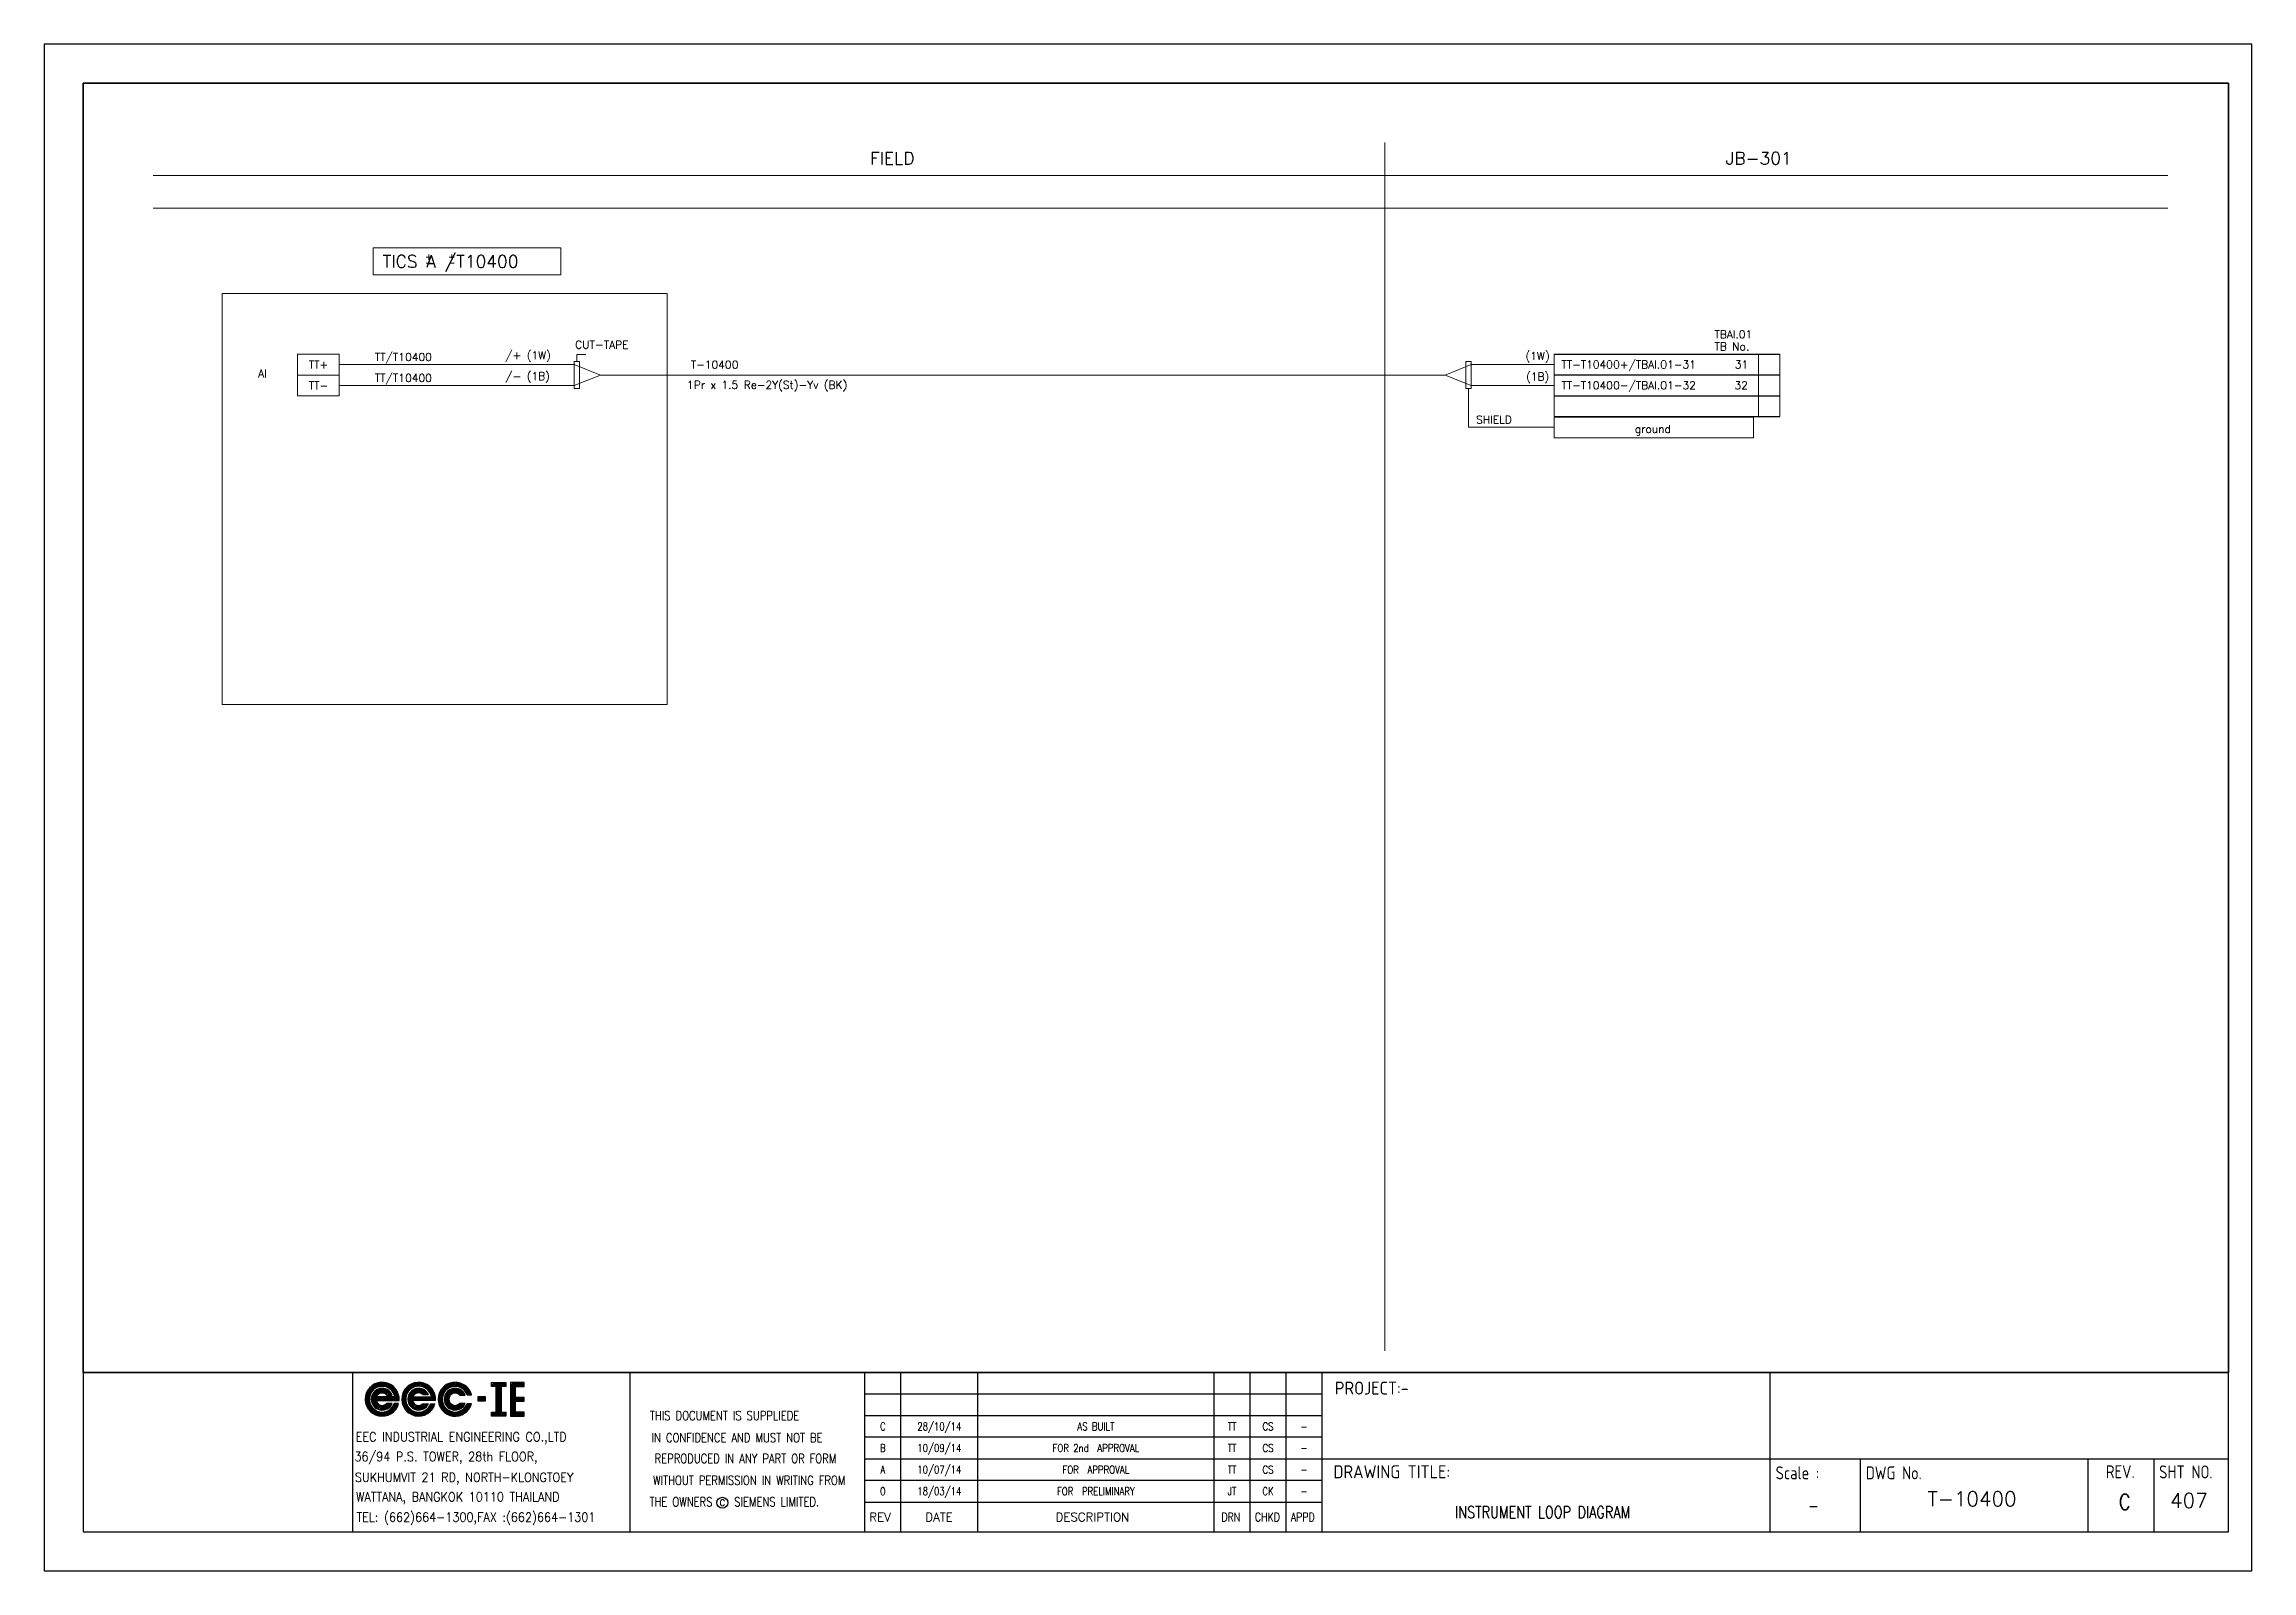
# Model space of a CAD drawing. Header units: millimetres. Extents: x -14942 to 24072, y -50285 to 2207.
# Drawn here: x 4203 to 4626, y -7008.6 to -6716.1 of the extents above; entities that cross this region are included whole.
import ezdxf
from ezdxf.enums import TextEntityAlignment as Align

# ---------------------------------------------------------------- set-up
doc = ezdxf.new("R2010")
doc.units = ezdxf.units.MM
doc.header["$MEASUREMENT"] = 0
doc.layers.get('0').update_dxf_attribs({"linetype": 'CONTINUOUS'})
for name, color, linetype in [('52049_PAPER A4$0$Frame_A1', 253, 'CONTINUOUS'), ('BORDER', 3, 'CONTINUOUS'), ('INSTRU', 4, 'CONTINUOUS'), ('INSTRUMENT', 1, 'CONTINUOUS'), ('LINE', 3, 'CONTINUOUS'), ('TEXT', 2, 'CONTINUOUS')]:
    doc.layers.add(name, color=color, linetype=linetype)
doc.styles.add('52049_PAPER A4$0$ISO Proportional', font='isocp.shx')
doc.styles.add('52049_PAPER A4$0$ROMANS', font='isocp.shx')
doc.styles.add('52049_PAPER A4$0$Romans-title', font='romans.shx')
doc.styles.add('ROMANS', font='romans')

# ---------------------------------------------------------------- blocks, each defined once
blk = doc.blocks.new('52049_PAPER A4$0$eec-ie')
at = {"layer": '52049_PAPER A4$0$Frame_A1', "color": 0, "lineweight": -3}
for p, q in [((0, 0), (0.87, 0.87)), ((0, -0.08), (0.3, 0.22)), ((0, -0.16), (0.26, 0.1)), ((0, -0.23), (0.24, 0)), ((0.01, 0.09), (0.78, 0.86)), ((0.04, 0.2), (0.68, 0.83)), ((0.09, 0.32), (0.55, 0.78)), ((0.26, 0.57), (0.3, 0.62)), ((0.34, -0.12), (1, 0.53)), ((0.35, -0.04), (0.92, 0.53)), ((0.35, -0.19), (1.07, 0.52)), ((0.36, 0.05), (0.82, 0.51)), ((0.37, -0.26), (0.66, 0.04)), ((0.39, -0.32), (0.74, 0.04)), ((0.4, 0.17), (0.7, 0.47)), ((0.41, -0.37), (0.82, 0.04)), ((1.69, 0.04), (0.64, 0.04)), ((0.65, 0.57), (0.96, 0.88)), ((0.68, -0.17), (0.9, 0.04)), ((0.76, -0.17), (0.98, 0.04)), ((0.77, 0.62), (1.03, 0.88)), ((0.84, -0.17), (1.05, 0.04)), ((0.87, 0.64), (1.1, 0.87)), ((0.87, 0.25), (1.13, 0.51)), ((0.92, -0.17), (1.13, 0.04)), ((0.95, 0.64), (1.17, 0.86)), ((0.96, 0.26), (1.19, 0.49)), ((1, -0.17), (1.21, 0.04)), ((1.03, 0.64), (1.23, 0.84)), ((1.03, 0.25), (1.24, 0.46)), ((1.07, -0.17), (1.29, 0.04)), ((1.09, 0.24), (1.29, 0.44)), ((1.1, 0.63), (1.29, 0.82)), ((1.15, 0.21), (1.34, 0.4)), ((1.15, -0.17), (1.37, 0.04)), ((1.16, 0.62), (1.35, 0.8)), ((1.19, 0.18), (1.38, 0.37)), ((1.22, 0.6), (1.4, 0.78)), ((1.22, 0.15), (1.54, 0.15)), ((1.23, -0.17), (1.44, 0.04)), ((1.25, 0.15), (1.42, 0.33)), ((1.28, 0.57), (1.45, 0.75)), ((1.31, -0.17), (1.52, 0.04)), ((1.32, 0.15), (1.46, 0.29)), ((1.33, 0.55), (1.5, 0.72)), ((1.38, 0.52), (1.54, 0.69)), ((1.39, -0.17), (1.6, 0.04)), ((1.4, 0.15), (1.49, 0.24)), ((1.42, 0.49), (1.59, 0.65)), ((1.46, 0.45), (1.63, 0.62)), ((1.46, -0.17), (1.68, 0.04)), ((1.48, 0.15), (1.52, 0.19)), ((1.5, 0.41), (1.67, 0.58)), ((1.54, 0.37), (1.71, 0.54)), ((1.54, -0.17), (1.9, 0.18)), ((1.57, 0.33), (1.74, 0.49)), ((1.6, 0.28), (1.77, 0.45)), ((1.62, -0.17), (1.91, 0.12)), ((1.63, 0.23), (1.8, 0.4)), ((1.65, 0.17), (1.83, 0.35)), ((1.67, 0.11), (1.86, 0.3)), ((1.69, 0.05), (1.88, 0.24)), ((1.7, -0.17), (1.93, 0.06)), ((2.09, -0.09), (2.37, 0.19)), ((2.1, -0.01), (2.51, 0.41)), ((2.1, -0.17), (2.34, 0.08)), ((2.11, 0.08), (2.88, 0.86)), ((2.13, 0.18), (2.78, 0.83)), ((2.18, 0.31), (2.65, 0.78)), ((2.31, 0.52), (2.45, 0.65)), ((2.44, -0.05), (3.02, 0.52)), ((2.44, -0.13), (3.1, 0.52)), ((2.45, -0.2), (2.78, 0.13)), ((2.46, 0.04), (2.93, 0.51)), ((2.46, -0.26), (2.76, 0.04)), ((2.48, -0.32), (2.84, 0.04)), ((2.49, 0.15), (2.81, 0.47)), ((2.56, 0.45), (2.97, 0.87)), ((2.72, -0.17), (2.92, 0.04)), ((2.73, 0.04), (3.79, 0.04)), ((2.77, 0.59), (3.06, 0.87)), ((2.79, -0.17), (3, 0.04)), ((2.84, 0.19), (3.17, 0.51)), ((2.87, -0.17), (3.08, 0.04)), ((2.89, 0.63), (3.13, 0.87)), ((2.95, -0.17), (3.15, 0.04)), ((2.98, 0.64), (3.2, 0.86)), ((2.98, 0.26), (3.23, 0.5)), ((3.03, -0.17), (3.23, 0.04)), ((3.06, 0.65), (3.27, 0.85)), ((3.07, 0.26), (3.29, 0.48)), ((3.11, -0.17), (3.31, 0.04)), ((3.14, 0.64), (3.33, 0.83)), ((3.14, 0.25), (3.34, 0.46)), ((3.18, -0.17), (3.39, 0.04)), ((3.2, 0.24), (3.39, 0.43)), ((3.21, 0.63), (3.39, 0.81)), ((3.25, 0.21), (3.44, 0.4)), ((3.26, -0.17), (3.47, 0.04)), ((3.27, 0.62), (3.44, 0.79)), ((3.29, 0.18), (3.48, 0.36)), ((3.62, 0.16), (3.31, 0.16)), ((3.33, 0.6), (3.5, 0.77)), ((3.34, -0.17), (3.54, 0.04)), ((3.36, 0.16), (3.52, 0.32)), ((3.38, 0.57), (3.55, 0.74)), ((3.42, -0.17), (3.62, 0.04)), ((3.43, 0.55), (3.59, 0.71)), ((3.43, 0.16), (3.55, 0.28)), ((3.48, 0.52), (3.64, 0.68)), ((3.5, -0.17), (3.7, 0.04)), ((3.51, 0.16), (3.58, 0.23)), ((3.52, 0.48), (3.68, 0.64)), ((3.57, 0.45), (3.72, 0.61)), ((3.57, -0.17), (3.78, 0.04)), ((3.59, 0.16), (3.61, 0.18)), ((3.6, 0.41), (3.76, 0.57)), ((3.64, 0.37), (3.8, 0.53)), ((3.65, -0.17), (3.99, 0.17)), ((3.67, 0.32), (3.83, 0.48)), ((3.7, 0.27), (3.87, 0.44)), ((3.73, 0.22), (3.9, 0.39)), ((3.73, -0.17), (4, 0.11)), ((3.75, 0.17), (3.92, 0.34)), ((3.77, 0.11), (3.95, 0.28)), ((3.79, 0.05), (3.97, 0.23)), ((3.81, -0.17), (4.02, 0.04)), ((4.18, -0.03), (4.57, 0.36)), ((4.18, -0.11), (4.47, 0.18)), ((4.18, -0.18), (4.43, 0.07)), ((4.19, 0.06), (5, 0.86)), ((4.21, 0.16), (4.9, 0.84)), ((4.25, 0.28), (4.78, 0.8)), ((4.34, 0.45), (4.61, 0.71)), ((4.53, -0.15), (5.2, 0.53)), ((4.53, -0.07), (5.13, 0.53)), ((4.54, 0.02), (5.04, 0.52)), ((4.54, -0.22), (4.86, 0.1)), ((4.57, 0.12), (4.93, 0.49)), ((4.69, 0.48), (5.08, 0.87)), ((4.69, 0.32), (4.73, 0.37)), ((4.88, 0.59), (5.16, 0.88)), ((4.96, 0.2), (5.27, 0.52)), ((4.99, 0.63), (5.24, 0.87)), ((5.08, 0.64), (5.31, 0.86)), ((5.09, 0.25), (5.33, 0.5)), ((5.16, 0.64), (5.37, 0.85)), ((5.17, 0.26), (5.39, 0.48)), ((5.24, 0.64), (5.43, 0.83)), ((5.24, 0.25), (5.44, 0.46)), ((5.3, 0.63), (5.49, 0.82)), ((5.3, 0.23), (5.49, 0.43)), ((5.35, 0.2), (5.54, 0.39)), ((5.37, 0.61), (5.55, 0.79)), ((5.39, 0.17), (5.58, 0.36)), ((5.4, 0.15), (5.72, 0.15)), ((5.42, 0.59), (5.6, 0.77)), ((5.46, 0.15), (5.62, 0.32)), ((5.48, 0.57), (5.65, 0.74)), ((5.53, 0.54), (5.7, 0.71)), ((5.53, 0.15), (5.65, 0.27)), ((5.58, 0.51), (5.74, 0.68)), ((5.61, 0.15), (5.68, 0.23)), ((5.62, 0.47), (5.79, 0.64)), ((5.66, 0.44), (5.83, 0.6)), ((5.69, 0.15), (5.71, 0.18)), ((5.7, 0.4), (5.87, 0.56)), ((5.73, 0.36), (5.9, 0.52)), ((5.77, 0.31), (5.94, 0.48)), ((5.8, 0.26), (5.97, 0.43)), ((5.82, 0.21), (6, 0.38)), ((5.85, 0.15), (6.02, 0.33)), ((6.09, 0.15), (5.85, 0.15)), ((5.92, 0.15), (6.05, 0.28)), ((6, 0.15), (6.07, 0.22)), ((6.08, 0.15), (6.09, 0.16)), ((6.9, 0.04), (6.46, 0.04)), ((6.46, 0.04), (6.46, -0.18)), ((6.46, -0.01), (6.51, 0.04)), ((6.46, -0.09), (6.59, 0.04)), ((6.46, -0.17), (6.66, 0.04)), ((6.52, -0.18), (6.74, 0.04)), ((6.6, -0.18), (6.82, 0.04)), ((6.68, -0.18), (6.9, 0.04)), ((6.9, -0.18), (6.9, 0.04)), ((7.23, 0.68), (7.41, 0.86)), ((7.27, 0.64), (7.49, 0.86)), ((7.35, 0.64), (7.57, 0.86)), ((7.43, 0.64), (7.65, 0.86)), ((7.5, 0.64), (7.72, 0.86)), ((7.51, 0.57), (7.8, 0.86)), ((7.51, 0.49), (7.88, 0.86)), ((7.51, 0.41), (7.96, 0.86)), ((7.51, 0.34), (7.78, 0.61)), ((7.51, 0.26), (7.78, 0.53)), ((7.51, 0.18), (7.78, 0.45)), ((7.51, 0.1), (7.78, 0.38)), ((7.51, 0.02), (7.78, 0.3)), ((7.51, -0.05), (7.78, 0.22)), ((7.51, -0.13), (7.78, 0.14)), ((7.51, -0.21), (7.78, 0.07)), ((7.82, 0.64), (8.04, 0.86)), ((7.89, 0.64), (8.06, 0.81)), ((7.97, 0.64), (8.06, 0.73)), ((8.05, 0.64), (8.06, 0.65)), ((8.33, 0.46), (8.74, 0.86)), ((8.33, 0.54), (8.66, 0.86)), ((8.33, 0.38), (8.82, 0.86)), ((8.33, 0.69), (8.5, 0.86)), ((8.33, 0.62), (8.58, 0.86)), ((8.33, 0.3), (8.61, 0.58)), ((8.33, 0.23), (8.61, 0.5)), ((8.33, 0.15), (8.61, 0.42)), ((8.33, 0.07), (8.61, 0.35)), ((8.33, -0.01), (8.61, 0.27)), ((8.33, -0.09), (8.61, 0.19)), ((8.33, -0.16), (8.61, 0.11)), ((8.33, -0.24), (8.61, 0.03)), ((8.33, -0.4), (8.74, 0.01)), ((8.33, -0.32), (8.66, 0.01)), ((8.33, -0.48), (8.82, 0.01)), ((8.67, 0.64), (8.89, 0.86)), ((8.68, -0.21), (8.9, 0.01)), ((8.75, 0.64), (8.97, 0.86)), ((8.75, -0.21), (8.97, 0.01)), ((8.83, 0.64), (9.05, 0.86)), ((8.83, -0.21), (9.05, 0.01)), ((8.91, 0.64), (9.11, 0.84)), ((8.99, 0.64), (9.11, 0.76)), ((9.06, 0.64), (9.11, 0.69)), ((0.02, -0.3), (0.23, -0.08)), ((0.03, -0.36), (0.23, -0.16)), ((0.05, -0.42), (0.24, -0.23)), ((0.07, -0.47), (0.26, -0.29)), ((0.1, -0.53), (0.27, -0.35)), ((0.12, -0.58), (0.3, -0.4)), ((0.15, -0.63), (0.32, -0.46)), ((0.19, -0.67), (0.35, -0.5)), ((0.22, -0.72), (0.39, -0.55)), ((0.26, -0.76), (0.42, -0.59)), ((0.3, -0.8), (0.46, -0.63)), ((0.34, -0.83), (0.5, -0.67)), ((0.38, -0.87), (0.55, -0.7)), ((0.42, -0.9), (0.59, -0.73)), ((0.44, -0.42), (0.64, -0.22)), ((0.47, -0.47), (0.66, -0.27)), ((0.47, -0.93), (0.65, -0.76)), ((0.5, -0.51), (0.69, -0.32)), ((0.52, -0.96), (0.7, -0.78)), ((0.54, -0.55), (0.73, -0.36)), ((0.58, -0.59), (0.78, -0.39)), ((0.58, -0.98), (0.76, -0.8)), ((0.62, -0.17), (1.94, -0.17)), ((0.63, -0.62), (0.83, -0.42)), ((0.63, -1.01), (0.82, -0.82)), ((0.68, -0.65), (0.89, -0.44)), ((0.69, -1.03), (0.89, -0.83)), ((0.73, -0.67), (0.96, -0.45)), ((0.75, -1.04), (0.96, -0.83)), ((0.79, -0.69), (1.04, -0.44)), ((0.82, -1.05), (1.04, -0.83)), ((0.85, -0.71), (1.19, -0.37)), ((0.89, -1.06), (1.14, -0.81)), ((0.92, -0.72), (1.29, -0.34)), ((0.96, -1.07), (1.25, -0.77)), ((1, -0.72), (1.37, -0.34)), ((1.04, -1.06), (1.76, -0.34)), ((1.09, -0.71), (1.45, -0.34)), ((1.13, -1.05), (1.84, -0.34)), ((1.2, -0.67), (1.53, -0.34)), ((1.54, -0.34), (1.22, -0.34)), ((1.23, -1.03), (1.9, -0.36)), ((1.35, -0.99), (1.86, -0.48)), ((1.53, -0.88), (1.76, -0.66)), ((1.65, -0.38), (1.68, -0.34)), ((1.91, -0.34), (1.66, -0.34)), ((1.78, -0.17), (1.94, -0.01)), ((1.85, -0.17), (1.94, -0.09)), ((1.93, -0.17), (1.94, -0.17)), ((2.1, -0.24), (2.32, -0.02)), ((2.11, -0.3), (2.32, -0.1)), ((2.13, -0.36), (2.32, -0.17)), ((2.15, -0.42), (2.33, -0.24)), ((2.17, -0.48), (2.35, -0.3)), ((2.2, -0.53), (2.37, -0.36)), ((2.22, -0.58), (2.39, -0.42)), ((2.25, -0.63), (2.42, -0.47)), ((2.29, -0.68), (2.45, -0.51)), ((2.32, -0.72), (2.48, -0.56)), ((2.36, -0.76), (2.52, -0.6)), ((2.4, -0.8), (2.56, -0.64)), ((2.44, -0.84), (2.6, -0.68)), ((2.48, -0.87), (2.64, -0.71)), ((2.51, -0.38), (2.71, -0.17)), ((2.53, -0.9), (2.69, -0.74)), ((2.54, -0.43), (2.73, -0.23)), ((2.57, -0.47), (2.76, -0.28)), ((2.58, -0.93), (2.74, -0.77)), ((2.6, -0.51), (2.79, -0.33)), ((2.63, -0.96), (2.8, -0.79)), ((2.64, -0.55), (2.83, -0.37)), ((2.68, -0.98), (2.86, -0.81)), ((2.69, -0.59), (2.87, -0.4)), ((4.02, -0.17), (2.71, -0.17)), ((2.73, -0.62), (2.93, -0.43)), ((2.74, -1.01), (2.92, -0.82)), ((2.78, -0.65), (2.99, -0.44)), ((2.8, -1.02), (2.99, -0.83)), ((2.84, -0.67), (3.06, -0.45)), ((2.86, -1.04), (3.06, -0.84)), ((2.9, -0.69), (3.14, -0.44)), ((2.92, -1.05), (3.14, -0.83)), ((2.96, -0.7), (3.32, -0.35)), ((2.99, -1.06), (3.24, -0.81)), ((3.03, -0.71), (3.39, -0.35)), ((3.07, -1.06), (3.36, -0.77)), ((3.11, -0.71), (3.47, -0.35)), ((3.15, -1.06), (3.86, -0.35)), ((3.2, -0.7), (3.55, -0.35)), ((3.24, -1.04), (3.94, -0.35)), ((3.31, -0.35), (3.62, -0.35)), ((3.32, -0.65), (3.62, -0.36)), ((3.35, -1.02), (3.98, -0.38)), ((3.48, -0.97), (3.93, -0.51)), ((3.74, -0.39), (3.78, -0.35)), ((3.76, -0.35), (3.99, -0.35)), ((3.89, -0.17), (4.02, -0.03)), ((3.96, -0.17), (4.03, -0.11)), ((4.19, -0.25), (4.42, -0.03)), ((4.21, -0.32), (4.41, -0.11)), ((4.22, -0.38), (4.42, -0.18)), ((4.24, -0.44), (4.43, -0.25)), ((4.26, -0.49), (4.45, -0.31)), ((4.29, -0.54), (4.47, -0.37)), ((4.32, -0.59), (4.49, -0.42)), ((4.35, -0.64), (4.52, -0.47)), ((4.38, -0.69), (4.55, -0.52)), ((4.42, -0.73), (4.58, -0.56)), ((4.45, -0.77), (4.62, -0.6)), ((4.49, -0.81), (4.66, -0.64)), ((4.53, -0.84), (4.7, -0.68)), ((4.56, -0.28), (4.8, -0.03)), ((4.58, -0.33), (4.8, -0.11)), ((4.58, -0.88), (4.75, -0.71)), ((4.6, -0.39), (4.81, -0.18)), ((4.62, -0.91), (4.8, -0.74)), ((4.63, -0.44), (4.83, -0.24)), ((4.66, -0.48), (4.86, -0.29)), ((4.67, -0.94), (4.85, -0.77)), ((4.7, -0.52), (4.89, -0.33)), ((4.72, -0.97), (4.9, -0.79)), ((4.74, -0.56), (4.93, -0.37)), ((4.78, -0.6), (4.98, -0.4)), ((4.78, -0.99), (4.96, -0.81)), ((4.83, -0.63), (5.03, -0.43)), ((4.83, -1.01), (5.03, -0.82)), ((4.88, -0.66), (5.09, -0.44)), ((4.89, -1.03), (5.1, -0.83)), ((4.93, -0.68), (5.17, -0.45)), ((4.96, -1.05), (5.17, -0.83)), ((4.99, -0.7), (5.26, -0.43)), ((5.02, -1.06), (5.26, -0.82)), ((5.06, -0.71), (5.43, -0.34)), ((5.09, -1.06), (5.36, -0.8)), ((5.13, -0.72), (5.5, -0.34)), ((5.17, -1.07), (5.49, -0.75)), ((5.21, -0.71), (5.58, -0.34)), ((5.25, -1.06), (5.97, -0.34)), ((5.3, -0.7), (5.66, -0.34)), ((5.35, -1.05), (6.05, -0.34)), ((5.72, -0.34), (5.4, -0.34)), ((5.43, -0.65), (5.71, -0.37)), ((5.45, -1.02), (6.07, -0.4)), ((5.58, -0.96), (6.02, -0.53)), ((5.81, -0.43), (5.89, -0.34)), ((5.85, -0.34), (6.09, -0.34)), ((6.46, -0.18), (6.9, -0.18)), ((6.75, -0.18), (6.9, -0.04)), ((6.83, -0.18), (6.9, -0.12)), ((7.23, -0.95), (7.34, -0.84)), ((7.23, -0.88), (7.26, -0.84)), ((7.23, -1.03), (7.42, -0.84)), ((7.28, -1.07), (7.5, -0.84)), ((7.35, -1.07), (7.78, -0.64)), ((7.43, -1.07), (7.78, -0.71)), ((7.51, -0.29), (7.78, -0.01)), ((7.51, -0.37), (7.78, -0.09)), ((7.51, -0.44), (7.78, -0.17)), ((7.51, -0.52), (7.78, -0.25)), ((7.51, -0.6), (7.78, -0.32)), ((7.51, -0.68), (7.78, -0.4)), ((7.51, -0.76), (7.78, -0.48)), ((7.51, -0.83), (7.78, -0.56)), ((7.51, -1.07), (7.78, -0.79)), ((7.59, -1.07), (7.81, -0.84)), ((7.67, -1.07), (7.89, -0.84)), ((7.74, -1.07), (7.96, -0.84)), ((7.82, -1.07), (8.04, -0.84)), ((7.9, -1.07), (8.06, -0.91)), ((7.98, -1.07), (8.06, -0.98)), ((8.06, -1.07), (8.06, -1.06)), ((8.33, -0.55), (8.61, -0.28)), ((8.33, -0.63), (8.61, -0.36)), ((8.33, -0.71), (8.61, -0.43)), ((8.33, -0.79), (8.61, -0.51)), ((8.33, -0.86), (8.61, -0.59)), ((8.33, -0.94), (8.61, -0.67)), ((8.33, -1.02), (8.61, -0.75)), ((8.37, -1.07), (8.61, -0.82)), ((8.45, -1.07), (8.67, -0.84)), ((8.52, -1.07), (8.74, -0.84)), ((8.6, -1.07), (8.82, -0.84)), ((8.68, -1.07), (8.9, -0.84)), ((8.76, -1.07), (8.98, -0.84)), ((8.84, -1.07), (9.06, -0.84)), ((8.91, -0.21), (9.11, -0.02)), ((8.91, -1.07), (9.11, -0.87)), ((8.99, -0.21), (9.11, -0.09)), ((8.99, -1.07), (9.11, -0.95)), ((9.07, -0.21), (9.11, -0.17)), ((9.07, -1.07), (9.11, -1.03))]:
    blk.add_line(p, q, dxfattribs=at)
for points in [[(7.23, 0.86), (8.06, 0.86), (8.06, 0.64), (7.78, 0.64), (7.78, -0.84), (8.06, -0.84), (8.06, -1.07), (7.23, -1.07), (7.23, -0.84), (7.51, -0.84), (7.51, 0.64), (7.23, 0.64)], [(8.61, 0.01), (8.61, 0.64), (9.11, 0.64), (9.11, 0.86), (8.33, 0.86), (8.33, -1.07), (9.11, -1.07), (9.11, -0.84), (8.61, -0.84), (8.61, -0.21), (9.11, -0.21), (9.11, 0.01)]]:
    blk.add_lwpolyline(points, close=True, dxfattribs=at)
for centre, radius, start, end in [((0.97, -0.09), 0.972, 355.3439, 345.1466), ((0.97, -0.09), 0.737, 10.5243, 340.256), ((0.97, -0.09), 0.623, 23.5697, 336.4303), ((0.97, -0.09), 0.354, 44.7876, 157.6107), ((3.06, -0.09), 0.967, 355.6074, 344.7747), ((3.06, -0.09), 0.742, 10.0766, 339.9937), ((3.06, -0.09), 0.618, 24.2545, 335.7455), ((3.06, -0.09), 0.358, 45.1096, 158.7579), ((5.15, -0.09), 0.972, 14.8534, 345.1466), ((5.15, -0.09), 0.737, 19.744, 340.256), ((5.15, -0.09), 0.623, 23.5697, 336.4303), ((5.15, -0.09), 0.354, 44.7876, 315.2124), ((0.97, -0.09), 0.354, 192.8901, 315.2124), ((3.06, -0.09), 0.358, 191.9242, 314.8904)]:
    blk.add_arc(centre, radius, start, end, dxfattribs=at)
blk = doc.blocks.new('52049_PAPER A4$0$eec logo')
at = {"color": 7, "xscale": 2.786697286423482, "yscale": 2.786697286423482, "zscale": 2.786697286423482}
blk.add_blockref('52049_PAPER A4$0$eec-ie', (50.01, 25.95), dxfattribs=at)
blk = doc.blocks.new('A$C089E5181')
at = {"color": 3}
for p, q in [((-415.5, 38.01), (-4.5, 38.01)), ((-363.94, 38.01), (-363.94, 7.5)), ((-310.77, 38.01), (-310.77, 7.5)), ((-265.75, 7.5), (-265.75, 38.01)), ((-258.85, 7.5), (-258.85, 38.01)), ((-244.11, 7.5), (-244.11, 38.01)), ((-198.84, 7.5), (-198.84, 38.01)), ((-191.95, 7.5), (-191.95, 38.01)), ((-185.05, 7.5), (-185.05, 38.01)), ((-178.16, 38.01), (-178.16, 7.5)), ((-92.38, 38.01), (-92.38, 7.5)), ((-178.16, 21.46), (-4.5, 21.46)), ((-75.06, 21.46), (-75.06, 7.5)), ((-31.4, 21.46), (-31.4, 7.5)), ((-18.75, 21.46), (-18.75, 7.5)), ((-265.75, 13.19), (-178.16, 13.19))]:
    blk.add_line(p, q, dxfattribs=at)
at = {"color": 1}
for p, q in [((-178.16, 33.87), (-265.75, 33.87)), ((-265.75, 29.74), (-178.16, 29.74)), ((-178.16, 25.6), (-265.75, 25.6)), ((-265.75, 21.46), (-178.16, 21.46)), ((-178.16, 17.33), (-265.75, 17.33))]:
    blk.add_line(p, q, dxfattribs=at)
at = {"color": 7}
for p, q in [((-4.5, 38.01), (-96.38, 38.01)), ((-92.38, 38.01), (-92.38, 19.85))]:
    blk.add_line(p, q, dxfattribs=at)
blk.add_lwpolyline([(0, 0), (0, 292.5), (-423, 292.5), (-423, 0)], close=True, dxfattribs=at)
blk.add_lwpolyline([(-415.5, 285), (-4.5, 285), (-4.5, 38.01), (-415.5, 38.01)], close=True)
at = {"color": 3}
blk.add_lwpolyline([(-4.5, 7.5), (-4.5, 285), (-415.5, 285), (-415.5, 7.5)], close=True, dxfattribs=at)
at = {"color": 2}
blk.add_circle((-293.05, 13.05), 1.05, dxfattribs=at)
at = {"color": 3, "xscale": 1.200000000000001, "yscale": 1.200000000000001, "zscale": 1.200000000000001}
blk.add_blockref('52049_PAPER A4$0$eec logo', (-421.49, 2.05), dxfattribs=at)
at = {"color": 2, "style": '52049_PAPER A4$0$ISO Proportional'}
for s, height, p in [('PROJECT:-', 2.482, (-168.61, 35.02)), ('DRAWING TITLE:', 2.4821, (-164.78, 18.99))]:
    blk.add_text(s, height=height, dxfattribs=at).set_placement(p, align=Align.MIDDLE_CENTER)
at = {"color": 2, "style": '52049_PAPER A4$0$Romans-title', "width": 0.8}
for s, p in [('THIS DOCUMENT IS SUPPLIEDE', (-292.63, 29.75)), ('IN CONFIDENCE AND MUST NOT BE', (-290.24, 25.51)), (' REPRODUCED IN ANY PART OR FORM', (-289.1, 21.53)), (' WITHOUT PERMISSION IN WRITING FROM ', (-287.9, 17.35)), ('THE OWNERS   SIEMENS LIMITED. ', (-290.28, 13.22))]:
    blk.add_text(s, height=1.75, dxfattribs=at).set_placement(p, align=Align.MIDDLE)
at = {"color": 2, "style": '52049_PAPER A4$0$Romans-title'}
for s, height, width, p in [('EEC INDUSTRIAL ENGINEERING CO.,LTD', 1.75, 0.9, (-363.31, 24.81)), ('36/94 P.S. TOWER, 28th FLOOR,', 1.75, 0.9, (-363.55, 21.03, -1.75)), ('SUKHUMVIT 21 RD, NORTH-KLONGTOEY', 1.75, 0.9, (-363.45, 17.05, -1.75)), ('WATTANA, BANGKOK 10110 THAILAND ', 1.75, 0.9, (-363.25, 13.31, -1.75)), ('TEL: (662)664-1300,FAX :(662)664-1301', 1.75, 0.9, (-363.14, 9.42, -1.75)), ('DRN', 1.655, 0.8, (-197.44, 9.49)), ('CHKD', 1.655, 0.8, (-191.03, 9.49)), ('APPD', 1.655, 0.8, (-184.14, 9.49))]:
    blk.add_text(s, height=height, dxfattribs=dict(at, width=width)).set_placement(p)
at = {"color": 2}
for s, height, style, width, p in [('C', 1.5, '52049_PAPER A4$0$Romans-title', 0.8, (-262.3, 27.67)), ('28/10/14', 1.5, '52049_PAPER A4$0$Romans-title', 0.8, (-251.48, 27.67)), ('AS BUILT', 1.5, '52049_PAPER A4$0$Romans-title', 0.8, (-221.48, 27.67)), ('TT', 1.5, '52049_PAPER A4$0$Romans-title', 0.8, (-195.39, 27.67)), ('CS', 1.5, '52049_PAPER A4$0$Romans-title', 0.8, (-188.5, 27.67)), ('-', 1.5, '52049_PAPER A4$0$Romans-title', 0.8, (-181.6, 27.67)), ('B', 1.5, '52049_PAPER A4$0$Romans-title', 0.8, (-262.3, 23.53)), ('10/09/14', 1.5, '52049_PAPER A4$0$Romans-title', 0.8, (-251.48, 23.53)), ('FOR 2nd  APPROVAL', 1.5, '52049_PAPER A4$0$Romans-title', 0.8, (-221.48, 23.53)), ('TT', 1.5, '52049_PAPER A4$0$Romans-title', 0.8, (-195.39, 23.53)), ('CS', 1.5, '52049_PAPER A4$0$Romans-title', 0.8, (-188.5, 23.53)), ('-', 1.5, '52049_PAPER A4$0$Romans-title', 0.8, (-181.6, 23.53)), ('A', 1.5, '52049_PAPER A4$0$Romans-title', 0.8, (-262.3, 19.39)), ('10/07/14', 1.5, '52049_PAPER A4$0$Romans-title', 0.8, (-251.48, 19.39)), ('FOR  APPROVAL', 1.5, '52049_PAPER A4$0$Romans-title', 0.8, (-221.48, 19.39)), ('TT', 1.5, '52049_PAPER A4$0$Romans-title', 0.8, (-195.39, 19.39)), ('CS', 1.5, '52049_PAPER A4$0$Romans-title', 0.8, (-188.5, 19.39)), ('-', 1.5, '52049_PAPER A4$0$Romans-title', 0.8, (-181.6, 19.39)), ('Scale :', 2.482, '52049_PAPER A4$0$ROMANS', 0.9, (-87.06, 18.78)), ('DWG No.', 2.482, '52049_PAPER A4$0$ROMANS', 0.9, (-68.61, 18.78)), ('REV.', 2.482, '52049_PAPER A4$0$ROMANS', 0.9, (-25.21, 18.99)), ('SHT NO.', 2.482, '52049_PAPER A4$0$ROMANS', 0.9, (-12.64, 18.96)), ('0', 1.5, '52049_PAPER A4$0$Romans-title', 0.8, (-262.3, 15.26)), ('18/03/14', 1.5, '52049_PAPER A4$0$Romans-title', 0.8, (-251.48, 15.26)), ('FOR  PRELIMINARY', 1.5, '52049_PAPER A4$0$Romans-title', 0.8, (-221.48, 15.26)), ('JT', 1.5, '52049_PAPER A4$0$Romans-title', 0.8, (-195.39, 15.26)), ('CK', 1.5, '52049_PAPER A4$0$Romans-title', 0.8, (-188.5, 15.26)), ('-', 1.5, '52049_PAPER A4$0$Romans-title', 0.8, (-181.6, 15.26)), ('C', 3, '52049_PAPER A4$0$Romans-title', 0.8, (-24.36, 13.21)), ('-', 2.25, '52049_PAPER A4$0$Romans-title', 0.8, (-84, 12.48))]:
    blk.add_text(s, height=height, dxfattribs=dict(at, style=style, width=width)).set_placement(p, align=Align.MIDDLE_CENTER)
at = {"color": 2, "style": '52049_PAPER A4$0$Romans-title'}
blk.add_text('C', height=1.19, dxfattribs=at).set_placement((-293.05, 13.05), align=Align.MIDDLE)
for s, height, p in [('REV', 1.655, (-264.9, 9.49)), ('DATE', 1.655, (-254.17, 9.49)), ('DESCRIPTION', 1.6548, (-229.2, 9.49))]:
    blk.add_text(s, height=height, dxfattribs=at).set_placement(p)
at = {"layer": 'TEXT', "style": 'ROMANS', "width": 0.8}
blk.add_text('INSTRUMENT LOOP DIAGRAM ', height=2.25, dxfattribs=at).set_placement((-135.27, 11.24), align=Align.MIDDLE_CENTER)
blk = doc.blocks.new('AA')
at = {"layer": 'INSTRU', "color": 7, "lineweight": 13}
for p, q in [((660.4, -1836.06), (674.52, -1836.06)), ((660.4, -1836.06), (660.4, -1840.06)), ((667.71, -1836.06), (698.6, -1836.06)), ((698.6, -1836.06), (698.6, -1840.06)), ((660.41, -1840.06), (698.6, -1840.06))]:
    blk.add_line(p, q, dxfattribs=at)
at = {"layer": 'TEXT', "color": 7, "lineweight": 13, "style": 'ROMANS'}
blk.add_text('ground', height=1.5, dxfattribs=at).set_placement((675.86, -1839.1))
blk = doc.blocks.new('Box')
at = {"layer": 'INSTRU', "color": 7, "lineweight": 13}
for p, q in [((660.48, -1853.29), (660.48, -1865.26)), ((699.59, -1853.29), (699.59, -1865.26)), ((703.72, -1853.29), (703.72, -1865.26))]:
    blk.add_line(p, q, dxfattribs=at)
at = {"layer": 'INSTRUMENT', "color": 7}
for p, q in [((660.48, -1853.29), (703.72, -1853.29)), ((660.48, -1857.28), (703.72, -1857.28)), ((660.48, -1861.27), (703.72, -1861.27)), ((660.48, -1865.26), (703.72, -1865.26))]:
    blk.add_line(p, q, dxfattribs=at)

msp = doc.modelspace()

# ---------------------------------------------------------------- linework, layer by layer
at = {"layer": 'BORDER', "color": 7, "lineweight": 13, "ltscale": 2.5}
msp.add_line((4459.85, -6734.91), (4459.85, -6966.45), dxfattribs=at)
at = {"layer": 'BORDER', "color": 7, "lineweight": 13}
for p, q in [((4223.82, -6741.21), (4609.85, -6741.21)), ((4223.82, -6747.51), (4609.85, -6747.51))]:
    msp.add_line(p, q, dxfattribs=at)
at = {"layer": 'INSTRU', "color": 7, "lineweight": 13}
for p, q in [((4251.52, -6775.47), (4259.52, -6775.47)), ((4251.52, -6775.47), (4251.52, -6779.47)), ((4259.52, -6775.47), (4259.52, -6779.47)), ((4251.52, -6779.47), (4259.52, -6779.47)), ((4251.52, -6779.47), (4251.52, -6783.47)), ((4259.52, -6779.47), (4259.52, -6783.47)), ((4251.52, -6783.47), (4259.52, -6783.47)), ((4251.52, -6783.47), (4259.52, -6783.47))]:
    msp.add_line(p, q, dxfattribs=at)
at = {"layer": 'LINE', "color": 7, "lineweight": 13}
for p, q in [((4266, -6755.07), (4301.97, -6755.07)), ((4266, -6755.07), (4266, -6760.28)), ((4301.97, -6755.07), (4301.97, -6760.28)), ((4266, -6760.28), (4301.97, -6760.28)), ((4305.04, -6775.53), (4306.75, -6775.53)), ((4259.52, -6777.47), (4304.54, -6777.47)), ((4304.54, -6776.87), (4304.54, -6782.07)), ((4304.54, -6776.87), (4305.54, -6776.87)), ((4309.54, -6779.47), (4304.54, -6777.47)), ((4304.54, -6781.47), (4309.54, -6779.47)), ((4305.54, -6776.87), (4305.54, -6782.07)), ((4309.54, -6779.47), (4471.37, -6779.47)), ((4471.37, -6779.47), (4476.37, -6777.47)), ((4471.37, -6779.47), (4476.37, -6781.47)), ((4476.37, -6776.87), (4475.37, -6776.87)), ((4475.37, -6776.87), (4475.37, -6782.07)), ((4476.37, -6776.87), (4476.37, -6782.07)), ((4492.31, -6777.47), (4476.37, -6777.47)), ((4259.52, -6781.47), (4304.54, -6781.47)), ((4304.54, -6782.07), (4305.54, -6782.07)), ((4476.37, -6782.07), (4475.37, -6782.07)), ((4475.87, -6782.07), (4475.87, -6789.47)), ((4492.31, -6781.47), (4476.37, -6781.47)), ((4492.31, -6789.47), (4475.87, -6789.47))]:
    msp.add_line(p, q, dxfattribs=at)
at = {"layer": 'LINE', "color": 7, "lineweight": 13, "ltscale": 8}
for p, q in [((4237.08, -6842.59), (4237.08, -6763.86)), ((4322.31, -6763.86), (4237.08, -6763.86)), ((4322.31, -6842.59), (4322.31, -6763.86)), ((4322.31, -6842.59), (4237.08, -6842.59))]:
    msp.add_line(p, q, dxfattribs=at)
at = {"layer": 'TEXT', "color": 7, "lineweight": 13}
msp.add_line((4305.04, -6776.87), (4305.04, -6775.53), dxfattribs=at)

# ---------------------------------------------------------------- block references
at = {"layer": 'INSTRUMENT', "color": 1}
for name, p in [('Box', (3831.83, -4922.16)), ('AA', (3831.87, -4951.45))]:
    msp.add_blockref(name, p, dxfattribs=at)
at = {"layer": 'LINE', "color": 7, "lineweight": 13}
msp.add_blockref('A$C089E5181', (4625.96, -7008.58), dxfattribs=at)

# ---------------------------------------------------------------- texts
at = {"layer": 'TEXT', "color": 7, "lineweight": 13, "style": 'ROMANS'}
for s, height, p in [('FIELD', 2.4, (4361.18, -6739.14)), ('JB-301', 2.4, (4525.15, -6739.14)), ('TICS A /T10400', 2.4, (4267.83, -6758.89)), ('+', 1.21, (4275.97, -6757.42)), ('-', 1.21, (4275.98, -6758.57)), ('+', 1.21, (4280.38, -6757.42)), ('-', 1.21, (4280.4, -6758.57)), ('TBAI.01 ', 1.5, (4522.98, -6772.43)), ('TT/T10400', 1.5, (4266.32, -6776.77)), ('/+ (1W)', 1.5, (4291.31, -6776.43)), ('CUT-TAPE', 1.5, (4304.71, -6774.42)), ('(1W)', 1.5, (4486.8, -6776.56)), ('TT-T10400+/TBAI.01-31', 1.5, (4493.66, -6778.2)), ('TB No.', 1.5, (4523, -6774.75)), ('AI', 1.5, (4243.94, -6779.91)), ('TT/T10400', 1.5, (4266.32, -6780.77)), ('/- (1B)', 1.5, (4291.31, -6780.43)), (' 1Pr x 1.5 Re-2Y(St)-Yv (BK)', 1.5, (4325.1, -6782.1)), ('T-10400', 1.5, (4326.85, -6778.24)), ('(1B)', 1.5, (4486.9, -6780.51)), ('TT-T10400-/TBAI.01-32', 1.5, (4493.66, -6782.2)), ('31', 1.5, (4526.88, -6778.2)), ('32', 1.5, (4526.84, -6782.2)), ('SHIELD', 1.5, (4477.31, -6788.78)), ('T-10400', 2.8, (4563.84, -6996.18))]:
    msp.add_text(s, height=height, dxfattribs=at).set_placement(p)
for s, height, p in [('TT+', 1.5, (4255.52, -6777.47)), ('TT-', 1.5, (4255.52, -6781.47)), ('407', 2.8, (4613.9, -6995.08))]:
    msp.add_text(s, height=height, dxfattribs=at).set_placement(p, align=Align.MIDDLE)

doc.saveas('drawing.dxf')
